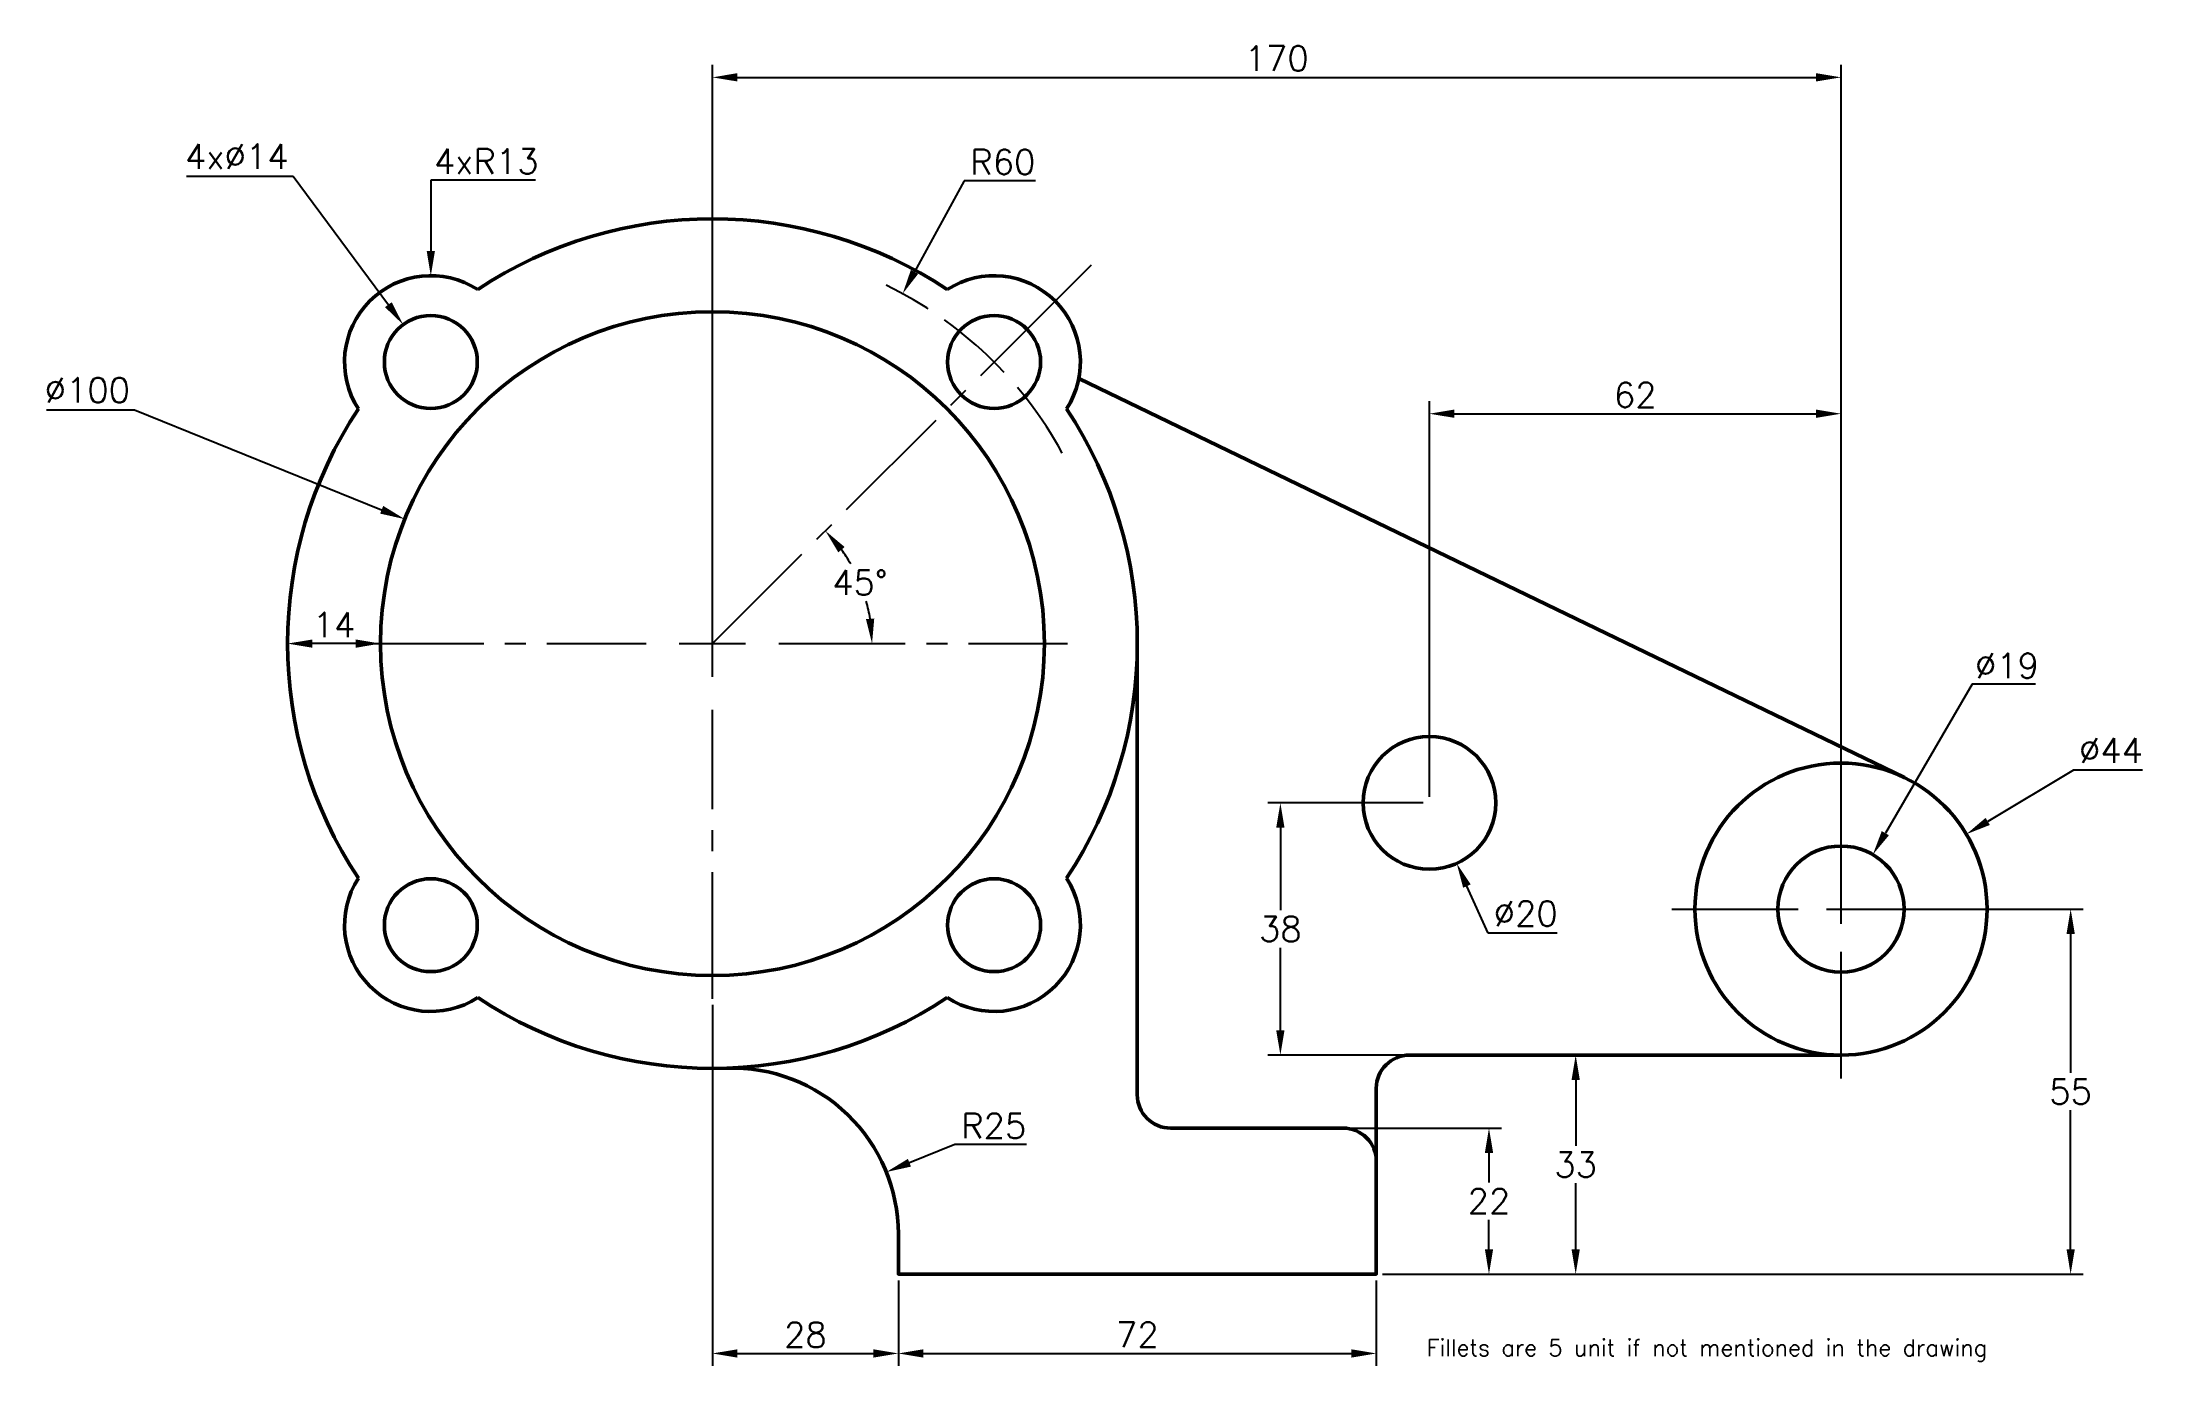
# Model space of a CAD drawing. Header units: millimetres. Extents: x 74 to 391, y 57 to 256.
import ezdxf

# ---------------------------------------------------------------- set-up
doc = ezdxf.new("R2010")
doc.units = ezdxf.units.MM
doc.linetypes.add('ACAD_ISO02W100', pattern=[15, 12, -3])
doc.linetypes.add('CENTER2', pattern=[28.575, 19.05, -3.175, 3.175, -3.175])
doc.layers.add('Dim', color=252, linetype='Continuous', transparency=0.4)
doc.styles.get("Standard").update_dxf_attribs({"font": 'simplex.shx'})
doc.dimstyles.new('ISO-25', dxfattribs={"dimscale": 1.5, "dimtxt": 2.5, "dimasz": 2.5, "dimexe": 1.25, "dimexo": 0.625, "dimtad": 1, "dimtih": 1, "dimtoh": 1, "dimtxsty": 'Standard', "dimcen": 0, "dimadec": 0, "dimazin": 0, "dimtfac": 1, "dimtofl": 0, "dimtmove": 0, "dimatfit": 3, "dimfxl": 1, "dimarcsym": 0})

# ---------------------------------------------------------------- blocks, each defined once
blk = doc.blocks.new('*D1')
at = {"layer": 'Defpoints', "color": 0, "transparency": 16777216}
for p in [(364.29, 136.63), (326.52, 114.06)]:
    blk.add_point(p, dxfattribs=at)
at = {"layer": 'Dim', "color": 0, "lineweight": -2, "transparency": 16777216}
for p, q in [((380.43, 146.28), (367.51, 138.56)), ((390.81, 146.28), (380.43, 146.28))]:
    blk.add_line(p, q, dxfattribs=at)
at = {"layer": 'Dim', "color": 0, "transparency": 16777216}
blk.add_solid([(367.19, 139.09), (367.83, 138.02), (364.29, 136.63)], dxfattribs=at)
at = {"layer": 'Dim', "color": 0, "transparency": 16777216, "insert": (386.09, 149.24), "char_height": 3.75, "attachment_point": 5}
blk.add_mtext('∅44', dxfattribs=at)
blk = doc.blocks.new('*D3')
at = {"layer": 'Defpoints', "color": 0, "transparency": 16777216}
for p in [(129.06, 184.1), (221.76, 146.59)]:
    blk.add_point(p, dxfattribs=at)
at = {"layer": 'Dim', "color": 0, "lineweight": -2, "transparency": 16777216}
for p, q in [((75.07, 200.57), (88.36, 200.57)), ((88.36, 200.57), (125.58, 185.51))]:
    blk.add_line(p, q, dxfattribs=at)
at = {"layer": 'Dim', "color": 0, "transparency": 16777216}
blk.add_solid([(125.82, 186.09), (125.35, 184.93), (129.06, 184.1)], dxfattribs=at)
at = {"layer": 'Dim', "color": 0, "transparency": 16777216, "insert": (81.25, 203.53), "char_height": 3.75, "attachment_point": 5}
blk.add_mtext('∅100', dxfattribs=at)
blk = doc.blocks.new('*D4')
at = {"layer": 'Defpoints', "color": 0, "transparency": 16777216}
for p in [(128.82, 213.4), (137.15, 202.15)]:
    blk.add_point(p, dxfattribs=at)
at = {"layer": 'Dim', "color": 0, "lineweight": -2, "transparency": 16777216}
for p, q in [((96.2, 235.77), (112.25, 235.77)), ((112.25, 235.77), (126.59, 216.41))]:
    blk.add_line(p, q, dxfattribs=at)
at = {"layer": 'Dim', "color": 0, "transparency": 16777216}
blk.add_solid([(127.09, 216.78), (126.08, 216.04), (128.82, 213.4)], dxfattribs=at)
at = {"layer": 'Dim', "color": 0, "transparency": 16777216, "insert": (103.76, 238.73), "char_height": 3.75, "attachment_point": 5}
blk.add_mtext('4x∅14', dxfattribs=at)
blk = doc.blocks.new('*D6')
at = {"layer": 'Defpoints', "color": 0, "transparency": 16777216}
for p in [(111.41, 165.35), (111.41, 165.35), (125.41, 165.35)]:
    blk.add_point(p, dxfattribs=at)
at = {"layer": 'Dim', "color": 0, "lineweight": -2, "transparency": 16777216}
for p, q in [((111.41, 166.28), (111.41, 167.22)), ((121.66, 165.35), (115.16, 165.35)), ((125.41, 166.28), (125.41, 167.22))]:
    blk.add_line(p, q, dxfattribs=at)
at = {"layer": 'Dim', "color": 0, "transparency": 16777216}
for points in [[(115.16, 165.97), (115.16, 164.72), (111.41, 165.35)], [(121.66, 165.97), (121.66, 164.72), (125.41, 165.35)]]:
    blk.add_solid(points, dxfattribs=at)
at = {"layer": 'Dim', "color": 0, "transparency": 16777216, "insert": (118.41, 168.17), "char_height": 3.75, "attachment_point": 5}
blk.add_mtext('14', dxfattribs=at)
blk = doc.blocks.new('*D7')
at = {"layer": 'Defpoints', "color": 0, "transparency": 16777216}
for p in [(132.98, 220.77), (132.98, 207.77)]:
    blk.add_point(p, dxfattribs=at)
at = {"layer": 'Dim', "color": 0, "lineweight": -2, "transparency": 16777216}
for p, q in [((148.76, 235.16), (132.98, 235.16)), ((132.98, 235.16), (132.98, 224.52))]:
    blk.add_line(p, q, dxfattribs=at)
at = {"layer": 'Dim', "color": 0, "transparency": 16777216}
blk.add_solid([(132.36, 224.52), (133.61, 224.52), (132.98, 220.77)], dxfattribs=at)
at = {"layer": 'Dim', "color": 0, "transparency": 16777216, "insert": (141.34, 238.01), "char_height": 3.75, "attachment_point": 5}
blk.add_mtext('4xR13', dxfattribs=at)
blk = doc.blocks.new('*D8')
at = {"layer": 'Defpoints', "color": 0, "transparency": 16777216}
for p in [(270.41, 92.35), (292.38, 92.35), (275.41, 70.35)]:
    blk.add_point(p, dxfattribs=at)
at = {"layer": 'Dim', "color": 0, "lineweight": -2, "transparency": 16777216}
for p, q in [((271.35, 92.35), (294.26, 92.35)), ((292.38, 88.6), (292.38, 84.17)), ((292.38, 74.1), (292.38, 78.53)), ((276.35, 70.35), (294.26, 70.35))]:
    blk.add_line(p, q, dxfattribs=at)
at = {"layer": 'Dim', "color": 0, "transparency": 16777216}
for points in [[(291.76, 88.6), (293.01, 88.6), (292.38, 92.35)], [(291.76, 74.1), (293.01, 74.1), (292.38, 70.35)]]:
    blk.add_solid(points, dxfattribs=at)
at = {"layer": 'Dim', "color": 0, "transparency": 16777216, "insert": (292.38, 81.35), "char_height": 3.75, "attachment_point": 5}
blk.add_mtext('22', dxfattribs=at)
blk = doc.blocks.new('*D9')
at = {"layer": 'Defpoints', "color": 0, "transparency": 16777216}
for p in [(203.41, 70.35), (275.41, 70.35), (275.41, 58.4)]:
    blk.add_point(p, dxfattribs=at)
at = {"layer": 'Dim', "color": 0, "lineweight": -2, "transparency": 16777216}
for p, q in [((203.41, 69.41), (203.41, 56.52)), ((275.41, 69.41), (275.41, 56.52)), ((207.16, 58.4), (271.66, 58.4))]:
    blk.add_line(p, q, dxfattribs=at)
at = {"layer": 'Dim', "color": 0, "transparency": 16777216}
for points in [[(207.16, 59.02), (207.16, 57.77), (203.41, 58.4)], [(271.66, 59.02), (271.66, 57.77), (275.41, 58.4)]]:
    blk.add_solid(points, dxfattribs=at)
at = {"layer": 'Dim', "color": 0, "transparency": 16777216, "insert": (239.41, 61.22), "char_height": 3.75, "attachment_point": 5}
blk.add_mtext('72', dxfattribs=at)
blk = doc.blocks.new('*D11')
at = {"layer": 'Defpoints', "color": 0, "transparency": 16777216}
for p in [(345.41, 250.66), (175.41, 165.35), (345.41, 125.35)]:
    blk.add_point(p, dxfattribs=at)
at = {"layer": 'Dim', "color": 0, "lineweight": -2, "transparency": 16777216}
for p, q in [((175.41, 166.28), (175.41, 252.54)), ((179.16, 250.66), (341.66, 250.66)), ((345.41, 126.28), (345.41, 252.54))]:
    blk.add_line(p, q, dxfattribs=at)
at = {"layer": 'Dim', "color": 0, "transparency": 16777216}
for points in [[(179.16, 251.29), (179.16, 250.04), (175.41, 250.66)], [(341.66, 251.29), (341.66, 250.04), (345.41, 250.66)]]:
    blk.add_solid(points, dxfattribs=at)
at = {"layer": 'Dim', "color": 0, "transparency": 16777216, "insert": (260.41, 253.51), "char_height": 3.75, "attachment_point": 5}
blk.add_mtext('170', dxfattribs=at)
blk = doc.blocks.new('*D13')
at = {"layer": 'Defpoints', "color": 0, "transparency": 16777216}
for p in [(283.41, 141.35), (260.96, 103.35), (312.91, 103.35)]:
    blk.add_point(p, dxfattribs=at)
at = {"layer": 'Dim', "color": 0, "lineweight": -2, "transparency": 16777216}
for p, q in [((282.47, 141.35), (259.08, 141.35)), ((260.96, 137.6), (260.96, 125.2)), ((260.96, 107.1), (260.96, 119.49)), ((311.97, 103.35), (259.08, 103.35))]:
    blk.add_line(p, q, dxfattribs=at)
at = {"layer": 'Dim', "color": 0, "transparency": 16777216}
for points in [[(260.33, 137.6), (261.58, 137.6), (260.96, 141.35)], [(260.33, 107.1), (261.58, 107.1), (260.96, 103.35)]]:
    blk.add_solid(points, dxfattribs=at)
at = {"layer": 'Dim', "color": 0, "transparency": 16777216, "insert": (260.96, 122.35), "char_height": 3.75, "attachment_point": 5}
blk.add_mtext('38', dxfattribs=at)
blk = doc.blocks.new('*D14')
at = {"layer": 'Defpoints', "color": 0, "transparency": 16777216}
for p in [(345.41, 199.98), (283.41, 141.35), (345.41, 125.35)]:
    blk.add_point(p, dxfattribs=at)
at = {"layer": 'Dim', "color": 0, "lineweight": -2, "transparency": 16777216}
for p, q in [((283.41, 142.28), (283.41, 201.86)), ((287.16, 199.98), (341.66, 199.98)), ((345.41, 126.28), (345.41, 201.86))]:
    blk.add_line(p, q, dxfattribs=at)
at = {"layer": 'Dim', "color": 0, "transparency": 16777216}
for points in [[(287.16, 200.61), (287.16, 199.36), (283.41, 199.98)], [(341.66, 200.61), (341.66, 199.36), (345.41, 199.98)]]:
    blk.add_solid(points, dxfattribs=at)
at = {"layer": 'Dim', "color": 0, "transparency": 16777216, "insert": (314.41, 202.8), "char_height": 3.75, "attachment_point": 5}
blk.add_mtext('62', dxfattribs=at)
blk = doc.blocks.new('*D15')
at = {"layer": 'Defpoints', "color": 0, "transparency": 16777216}
for p in [(279.3, 150.46), (287.52, 132.23)]:
    blk.add_point(p, dxfattribs=at)
at = {"layer": 'Dim', "color": 0, "lineweight": -2, "transparency": 16777216}
for p, q in [((292.26, 121.71), (289.06, 128.81)), ((302.64, 121.71), (292.26, 121.71))]:
    blk.add_line(p, q, dxfattribs=at)
at = {"layer": 'Dim', "color": 0, "transparency": 16777216}
blk.add_solid([(289.63, 129.07), (288.49, 128.56), (287.52, 132.23)], dxfattribs=at)
at = {"layer": 'Dim', "color": 0, "transparency": 16777216, "insert": (297.92, 124.67), "char_height": 3.75, "attachment_point": 5}
blk.add_mtext('∅20', dxfattribs=at)
blk = doc.blocks.new('*D17')
at = {"layer": 'Defpoints', "color": 0, "transparency": 16777216}
for p in [(204.06, 218.06), (175.41, 165.35)]:
    blk.add_point(p, dxfattribs=at)
at = {"layer": 'Dim', "color": 0, "lineweight": -2, "transparency": 16777216}
for p, q in [((213.32, 235.09), (205.85, 221.36)), ((224.07, 235.09), (213.32, 235.09))]:
    blk.add_line(p, q, dxfattribs=at)
at = {"layer": 'Dim', "color": 0, "transparency": 16777216}
blk.add_solid([(205.3, 221.66), (206.4, 221.06), (204.06, 218.06)], dxfattribs=at)
at = {"layer": 'Dim', "color": 0, "transparency": 16777216, "insert": (219.16, 237.9), "char_height": 3.75, "attachment_point": 5}
blk.add_mtext('R60', dxfattribs=at)
blk = doc.blocks.new('*U19')
at = {"layer": 'Dim', "color": 0, "linetype": 'CENTER2', "transparency": 16777216}
for p, q in [((0, 10), (0, 53.5)), ((-53.5, 0), (-10, 0)), ((10, 0), (53.5, 0)), ((0, -53.5), (0, -10))]:
    blk.add_line(p, q, dxfattribs=at)
at = {"layer": 'Dim', "color": 0, "linetype": 'Continuous', "transparency": 16777216}
for p, q in [((0, -5), (0, 5)), ((-5, 0), (5, 0))]:
    blk.add_line(p, q, dxfattribs=at)
blk = doc.blocks.new('*D21')
at = {"layer": 'Defpoints', "color": 0, "transparency": 16777216}
for p in [(217.84, 207.77), (198.63, 171.57), (175.41, 165.35), (185.41, 165.35), (228.91, 165.35)]:
    blk.add_point(p, dxfattribs=at)
at = {"layer": 'Dim', "color": 0, "lineweight": -2, "transparency": 16777216}
for start, end in [(29.9788, 36.0531), (8.9469, 15.4078)]:
    blk.add_arc((175.41, 165.35), 24.04, start, end, dxfattribs=at)
at = {"layer": 'Dim', "color": 0, "transparency": 16777216}
for points in [[(194.37, 179.09), (195.32, 179.9), (192.41, 182.35)], [(199.78, 169.13), (198.53, 169.04), (199.45, 165.35)]]:
    blk.add_solid(points, dxfattribs=at)
at = {"layer": 'Dim', "color": 0, "transparency": 16777216, "insert": (197.62, 174.55), "char_height": 3.75, "attachment_point": 5}
blk.add_mtext('45°', dxfattribs=at)
blk = doc.blocks.new('*D22')
at = {"layer": 'Defpoints', "color": 0, "transparency": 16777216}
for p in [(285.53, 103.35), (305.44, 103.35), (275.41, 70.35)]:
    blk.add_point(p, dxfattribs=at)
at = {"layer": 'Dim', "color": 0, "lineweight": -2, "transparency": 16777216}
for p, q in [((286.46, 103.35), (307.32, 103.35)), ((305.44, 99.6), (305.44, 89.66)), ((305.44, 74.1), (305.44, 84.03)), ((276.35, 70.35), (307.32, 70.35))]:
    blk.add_line(p, q, dxfattribs=at)
at = {"layer": 'Dim', "color": 0, "transparency": 16777216}
for points in [[(304.82, 99.6), (306.07, 99.6), (305.44, 103.35)], [(304.82, 74.1), (306.07, 74.1), (305.44, 70.35)]]:
    blk.add_solid(points, dxfattribs=at)
at = {"layer": 'Dim', "color": 0, "transparency": 16777216, "insert": (305.44, 86.85), "char_height": 3.75, "attachment_point": 5}
blk.add_mtext('33', dxfattribs=at)
blk = doc.blocks.new('*D23')
at = {"layer": 'Defpoints', "color": 0, "transparency": 16777216}
for p in [(345.41, 125.35), (380, 125.35), (275.41, 70.35)]:
    blk.add_point(p, dxfattribs=at)
at = {"layer": 'Dim', "color": 0, "lineweight": -2, "transparency": 16777216}
for p, q in [((346.35, 125.35), (381.88, 125.35)), ((380, 121.6), (380, 100.66)), ((380, 74.1), (380, 95.03)), ((276.35, 70.35), (381.88, 70.35))]:
    blk.add_line(p, q, dxfattribs=at)
at = {"layer": 'Dim', "color": 0, "transparency": 16777216}
for points in [[(379.38, 121.6), (380.63, 121.6), (380, 125.35)], [(379.38, 74.1), (380.63, 74.1), (380, 70.35)]]:
    blk.add_solid(points, dxfattribs=at)
at = {"layer": 'Dim', "color": 0, "transparency": 16777216, "insert": (380, 97.85), "char_height": 3.75, "attachment_point": 5}
blk.add_mtext('55', dxfattribs=at)
blk = doc.blocks.new('*D24')
at = {"layer": 'Defpoints', "color": 0, "transparency": 16777216}
for p in [(350.2, 133.55), (340.62, 117.14)]:
    blk.add_point(p, dxfattribs=at)
at = {"layer": 'Dim', "color": 0, "lineweight": -2, "transparency": 16777216}
for p, q in [((365.18, 159.22), (352.09, 136.79)), ((374.69, 159.22), (365.18, 159.22))]:
    blk.add_line(p, q, dxfattribs=at)
at = {"layer": 'Dim', "color": 0, "transparency": 16777216}
blk.add_solid([(351.55, 137.1), (352.63, 136.47), (350.2, 133.55)], dxfattribs=at)
at = {"layer": 'Dim', "color": 0, "transparency": 16777216, "insert": (370.41, 162.03), "char_height": 3.75, "attachment_point": 5}
blk.add_mtext('∅19', dxfattribs=at)
blk = doc.blocks.new('*U26')
at = {"layer": 'Dim', "color": 0, "linetype": 'CENTER2', "transparency": 16777216}
for p, q in [((0, 4.4), (0, 25.5)), ((-25.5, 0), (-4.4, 0)), ((4.4, 0), (25.5, 0)), ((0, -25.5), (0, -4.4))]:
    blk.add_line(p, q, dxfattribs=at)
at = {"layer": 'Dim', "color": 0, "linetype": 'Continuous', "transparency": 16777216}
for p, q in [((-2.2, 0), (2.2, 0)), ((0, -2.2), (0, 2.2))]:
    blk.add_line(p, q, dxfattribs=at)
blk = doc.blocks.new('*D27')
at = {"layer": 'Defpoints', "color": 0, "transparency": 16777216}
for p in [(175.41, 111.85), (203.41, 70.35), (203.41, 58.4)]:
    blk.add_point(p, dxfattribs=at)
at = {"layer": 'Dim', "color": 0, "lineweight": -2, "transparency": 16777216}
for p, q in [((175.41, 110.91), (175.41, 56.52)), ((203.41, 69.41), (203.41, 56.52)), ((179.16, 58.4), (199.66, 58.4))]:
    blk.add_line(p, q, dxfattribs=at)
at = {"layer": 'Dim', "color": 0, "transparency": 16777216}
for points in [[(179.16, 59.02), (179.16, 57.77), (175.41, 58.4)], [(199.66, 59.02), (199.66, 57.77), (203.41, 58.4)]]:
    blk.add_solid(points, dxfattribs=at)
at = {"layer": 'Dim', "color": 0, "transparency": 16777216, "insert": (189.41, 61.21), "char_height": 3.75, "attachment_point": 5}
blk.add_mtext('28', dxfattribs=at)
blk = doc.blocks.new('*D28')
at = {"layer": 'Defpoints', "color": 0, "transparency": 16777216}
for p in [(201.6, 85.73), (178.41, 76.4)]:
    blk.add_point(p, dxfattribs=at)
at = {"layer": 'Dim', "color": 0, "lineweight": -2, "transparency": 16777216}
for p, q in [((211.93, 89.89), (205.08, 87.13)), ((222.69, 89.89), (211.93, 89.89))]:
    blk.add_line(p, q, dxfattribs=at)
at = {"layer": 'Dim', "color": 0, "transparency": 16777216}
blk.add_solid([(204.85, 87.71), (205.31, 86.55), (201.6, 85.73)], dxfattribs=at)
at = {"layer": 'Dim', "color": 0, "transparency": 16777216, "insert": (217.78, 92.7), "char_height": 3.75, "attachment_point": 5}
blk.add_mtext('R25', dxfattribs=at)

msp = doc.modelspace()

# ---------------------------------------------------------------- linework, layer by layer
at = {"lineweight": 50}
for p, q in [((354.987, 145.153), (230.599, 205.305)), ((345.409, 103.347), (280.409, 103.347)), ((275.409, 98.347), (275.409, 87.347))]:
    msp.add_line(p, q, dxfattribs=at)
msp.add_lwpolyline([(203.409, 76.397), (203.409, 70.347), (275.409, 70.347), (275.409, 87.347, 0.4142136), (270.409, 92.347), (244.409, 92.347, -0.4142136), (239.409, 97.347), (239.409, 165.347)], format="xyb", dxfattribs=at)
for centre, radius in [((175.409, 165.347), 50), ((132.983, 207.773), 7), ((217.836, 207.773), 7), ((283.409, 141.347), 10), ((345.409, 125.347), 22), ((345.409, 125.347), 9.5), ((132.983, 122.92), 7), ((217.836, 122.92), 7)]:
    msp.add_circle(centre, radius, dxfattribs=at)
for centre, radius, start, end in [((175.409, 165.347), 64, 56.45583, 123.54417), ((132.983, 207.773), 13, 57.09981, 212.90019), ((217.836, 207.773), 13, 327.09981, 122.90019), ((175.409, 165.347), 64, 146.45583, 213.54417), ((175.409, 165.347), 64, 326.45583, 33.54417), ((132.983, 122.92), 13, 147.09981, 302.90019), ((217.836, 122.92), 13, 237.09981, 32.90019), ((175.409, 165.347), 64, 236.45583, 303.54417), ((280.409, 98.347), 5, 90, 180), ((178.409, 76.397), 25, 0, 91.93168)]:
    msp.add_arc(centre, radius, start, end, dxfattribs=at)
at = {"layer": 'Dim'}
msp.add_line((217.836, 207.773), (232.485, 222.422), dxfattribs=at)
at = {"layer": 'Dim', "linetype": 'CENTER2'}
msp.add_line((175.409, 165.347), (217.836, 207.773), dxfattribs=at)
at = {"layer": 'Dim', "linetype": 'ACAD_ISO02W100'}
msp.add_arc((175.409, 165.347), 60, 28.57488, 64.1275, dxfattribs=at)

# ---------------------------------------------------------------- block references
at = {"layer": 'Dim', "linetype": 'CENTER2'}
for name, p in [('*U19', (175.409, 165.347)), ('*U26', (345.409, 125.347))]:
    msp.add_blockref(name, p, dxfattribs=at)

# ---------------------------------------------------------------- texts
at = {"layer": 'Dim', "insert": (283.007, 60.509), "char_height": 2.5, "attachment_point": 1}
msp.add_mtext_dynamic_manual_height_columns('Fillets are 5 unit if not mentioned in the drawing', width=100.3043, gutter_width=12.5, heights=[0], dxfattribs=at)

# ---------------------------------------------------------------- dimensions: what is measured, and where the dimension line sits
at = {"layer": 'Dim'}
for base, p1, p2, picture, middle in [((345.409, 250.66), (175.409, 165.347), (345.409, 125.347), '*D11', (260.409, 253.513)), ((345.409, 199.984), (283.409, 141.347), (345.409, 125.347), '*D14', (314.409, 202.796)), ((111.409, 165.347), (125.409, 165.347), (111.409, 165.347), '*D6', (118.409, 168.167)), ((203.409, 58.396), (175.409, 111.847), (203.409, 70.347), '*D27', (189.409, 61.208)), ((275.409, 58.396), (203.409, 70.347), (275.409, 70.347), '*D9', (239.409, 61.216))]:
    dim = msp.add_linear_dim(base=base, p1=p1, p2=p2, dimstyle='ISO-25', dxfattribs=at)
    dim.commit()
    dim.dimension.update_dxf_attribs({"geometry": picture, "text_midpoint": middle})
dim = msp.add_diameter_dim_2p(p1=(137.149, 202.148), p2=(128.817, 213.399), text='4x<>', dimstyle='ISO-25', dxfattribs=at)
dim.commit()
dim.dimension.update_dxf_attribs({"geometry": '*D4', "text_midpoint": (103.756, 235.768), "dimtype": 163})
dim = msp.add_radius_dim(center=(132.983, 207.773), mpoint=(132.983, 220.773), text='4x<>', dimstyle='ISO-25', dxfattribs=at)
dim.commit()
dim.dimension.update_dxf_attribs({"geometry": '*D7', "text_midpoint": (141.34, 235.157), "dimtype": 164})
for center, mpoint, picture, middle in [((175.409, 165.347), (204.063, 218.063), '*D17', (219.164, 235.087)), ((178.409, 76.397), (201.602, 85.731), '*D28', (217.783, 89.89))]:
    dim = msp.add_radius_dim(center=center, mpoint=mpoint, dimstyle='ISO-25', dxfattribs=at)
    dim.commit()
    dim.dimension.update_dxf_attribs({"geometry": picture, "text_midpoint": middle, "dimtype": 164})
dim = msp.add_angular_dim_2l(base=(198.63, 171.569), line1=((185.409, 165.347), (228.909, 165.347)), line2=((175.409, 165.347), (217.836, 207.773)), dimstyle='ISO-25', dxfattribs=at)
dim.commit()
dim.dimension.update_dxf_attribs({"geometry": '*D21', "text_midpoint": (197.619, 174.546)})
for p1, p2, picture, middle in [((221.759, 146.593), (129.06, 184.101), '*D3', (81.246, 200.569)), ((340.62, 117.142), (350.199, 133.551), '*D24', (370.406, 159.221)), ((326.525, 114.061), (364.294, 136.633), '*D1', (386.09, 146.279))]:
    dim = msp.add_diameter_dim_2p(p1=p1, p2=p2, dimstyle='ISO-25', dxfattribs=at)
    dim.commit()
    dim.dimension.update_dxf_attribs({"geometry": picture, "text_midpoint": middle, "dimtype": 163})
dim = msp.add_diameter_dim_2p(p1=(279.299, 150.463), p2=(287.52, 132.231), dimstyle='ISO-25', dxfattribs=at)
dim.commit()
dim.dimension.update_dxf_attribs({"geometry": '*D15', "text_midpoint": (297.92, 124.668)})
for base, p1, p2, picture, middle in [((260.956, 103.347), (283.409, 141.347), (312.909, 103.347), '*D13', (260.956, 122.347)), ((380.001, 125.347), (275.409, 70.347), (345.409, 125.347), '*D23', (380.001, 97.847)), ((305.445, 103.347), (275.409, 70.347), (285.526, 103.347), '*D22', (305.445, 86.847)), ((292.381, 92.347), (275.409, 70.347), (270.409, 92.347), '*D8', (292.381, 81.347))]:
    dim = msp.add_linear_dim(base=base, p1=p1, p2=p2, angle=90, dimstyle='ISO-25', dxfattribs=at)
    dim.commit()
    dim.dimension.update_dxf_attribs({"geometry": picture, "text_midpoint": middle})

doc.saveas('drawing.dxf')
